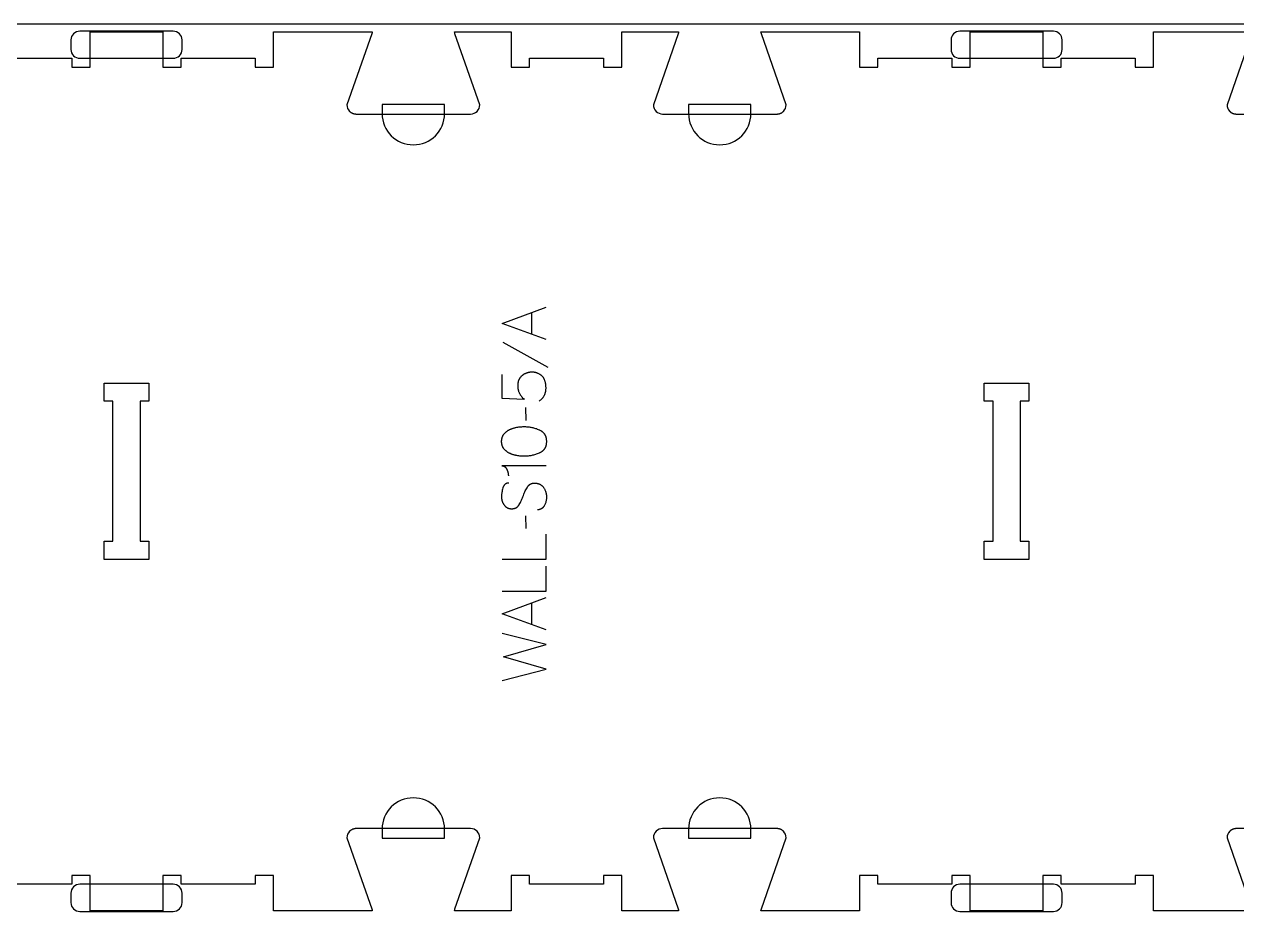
# Model space of a CAD drawing. Extents: x -7518 to -4335, y -10461 to -4867.
# Drawn here: x -5988 to -5161, y -6181 to -5571 of the extents above; entities that cross this region are included whole.
import ezdxf

# ---------------------------------------------------------------- set-up
doc = ezdxf.new("R2010")
doc.units = 0
for name, color, linetype in [('0_SHEET_SPRUCEPLY_2440X122', 1, 'CONTINUOUS'), ('1_ANYTOOL_1MMDEEP_LABELS_S', 2, 'CONTINUOUS'), ('3_ANYTOOL_CUTTHROUGH_INSID', 4, 'CONTINUOUS'), ('4_ANYTOOL_CUTTHROUGH_OUTSI', 5, 'CONTINUOUS'), ('5_ANYTOOL_HALF_MILL_9MM_IN', 3, 'CONTINUOUS')]:
    doc.layers.add(name, color=color, linetype=linetype)

msp = doc.modelspace()

# ---------------------------------------------------------------- linework, layer by layer
at = {"layer": '0_SHEET_SPRUCEPLY_2440X122'}
msp.add_lwpolyline([(-7146.3, -5571.21), (-7146.3, -6791.21), (-4706.3, -6791.21), (-4706.3, -5571.21)], close=True, dxfattribs=at)
at = {"layer": '1_ANYTOOL_1MMDEEP_LABELS_S'}
for points in [[(-5632.11, -5786.27), (-5662.11, -5775.39), (-5632.11, -5764.33)], [(-5641.67, -5782.8), (-5641.67, -5767.89)], [(-5661.64, -5787.99), (-5630.87, -5805.17)], [(-5636.87, -5828.36), (-5636.58, -5828.15), (-5636.29, -5827.94), (-5636.02, -5827.72), (-5635.75, -5827.5), (-5635.5, -5827.27), (-5635.25, -5827.04), (-5635.02, -5826.8), (-5634.79, -5826.56), (-5634.57, -5826.31), (-5634.36, -5826.06), (-5634.16, -5825.81), (-5633.97, -5825.55), (-5633.79, -5825.29), (-5633.62, -5825.02), (-5633.46, -5824.75), (-5633.3, -5824.47), (-5633.16, -5824.19), (-5633.02, -5823.9), (-5632.9, -5823.61), (-5632.78, -5823.31), (-5632.67, -5823.01), (-5632.58, -5822.71), (-5632.49, -5822.4), (-5632.41, -5822.08), (-5632.34, -5821.76), (-5632.28, -5821.44), (-5632.23, -5821.11), (-5632.19, -5820.78), (-5632.15, -5820.44), (-5632.13, -5820.1), (-5632.12, -5819.75), (-5632.11, -5819.4), (-5632.12, -5818.99), (-5632.13, -5818.58), (-5632.15, -5818.18), (-5632.18, -5817.78), (-5632.22, -5817.39), (-5632.26, -5817.01), (-5632.31, -5816.63), (-5632.38, -5816.27), (-5632.44, -5815.9), (-5632.52, -5815.55), (-5632.61, -5815.2), (-5632.7, -5814.86), (-5632.81, -5814.52), (-5632.92, -5814.19), (-5633.04, -5813.87), (-5633.16, -5813.55), (-5633.23, -5813.39), (-5633.3, -5813.24), (-5633.38, -5813.09), (-5633.46, -5812.94), (-5633.54, -5812.79), (-5633.63, -5812.64), (-5633.73, -5812.5), (-5633.82, -5812.36), (-5633.92, -5812.22), (-5634.03, -5812.08), (-5634.14, -5811.94), (-5634.25, -5811.81), (-5634.37, -5811.67), (-5634.5, -5811.54), (-5634.62, -5811.41), (-5634.75, -5811.28), (-5634.89, -5811.16), (-5635.03, -5811.03), (-5635.17, -5810.91), (-5635.32, -5810.79), (-5635.47, -5810.67), (-5635.63, -5810.56), (-5635.79, -5810.44), (-5635.96, -5810.33), (-5636.12, -5810.22), (-5636.3, -5810.11), (-5636.48, -5810.01), (-5636.66, -5809.9), (-5637.03, -5809.7), (-5637.43, -5809.5), (-5637.67, -5809.39), (-5637.92, -5809.28), (-5638.16, -5809.18), (-5638.41, -5809.09), (-5638.65, -5809), (-5638.89, -5808.93), (-5639.14, -5808.86), (-5639.38, -5808.79), (-5639.62, -5808.74), (-5639.86, -5808.69), (-5640.1, -5808.65), (-5640.34, -5808.62), (-5640.57, -5808.59), (-5640.81, -5808.57), (-5641.05, -5808.56), (-5641.28, -5808.56), (-5641.55, -5808.56), (-5641.81, -5808.57), (-5642.08, -5808.58), (-5642.33, -5808.59), (-5642.59, -5808.62), (-5642.84, -5808.64), (-5643.09, -5808.67), (-5643.34, -5808.71), (-5643.59, -5808.75), (-5643.83, -5808.79), (-5644.07, -5808.84), (-5644.31, -5808.89), (-5644.54, -5808.95), (-5644.77, -5809.02), (-5645, -5809.08), (-5645.23, -5809.16), (-5645.45, -5809.23), (-5645.67, -5809.32), (-5645.89, -5809.4), (-5646.11, -5809.49), (-5646.32, -5809.59), (-5646.53, -5809.69), (-5646.74, -5809.8), (-5646.94, -5809.91), (-5647.14, -5810.02), (-5647.34, -5810.14), (-5647.54, -5810.27), (-5647.73, -5810.39), (-5647.93, -5810.53), (-5648.11, -5810.67), (-5648.3, -5810.81), (-5648.48, -5810.96), (-5648.66, -5811.11), (-5648.84, -5811.27), (-5649, -5811.43), (-5649.17, -5811.59), (-5649.32, -5811.76), (-5649.47, -5811.93), (-5649.62, -5812.11), (-5649.76, -5812.29), (-5649.89, -5812.48), (-5650.02, -5812.67), (-5650.14, -5812.86), (-5650.26, -5813.06), (-5650.37, -5813.26), (-5650.48, -5813.47), (-5650.58, -5813.68), (-5650.67, -5813.89), (-5650.76, -5814.11), (-5650.84, -5814.34), (-5650.92, -5814.56), (-5650.99, -5814.79), (-5651.05, -5815.03), (-5651.11, -5815.27), (-5651.17, -5815.51), (-5651.22, -5815.76), (-5651.26, -5816.01), (-5651.3, -5816.27), (-5651.33, -5816.53), (-5651.35, -5816.8), (-5651.37, -5817.07), (-5651.39, -5817.34), (-5651.4, -5817.62), (-5651.4, -5817.9), (-5651.39, -5818.25), (-5651.38, -5818.6), (-5651.36, -5818.94), (-5651.33, -5819.27), (-5651.29, -5819.6), (-5651.24, -5819.93), (-5651.18, -5820.25), (-5651.11, -5820.57), (-5651.04, -5820.88), (-5650.95, -5821.18), (-5650.86, -5821.49), (-5650.76, -5821.78), (-5650.65, -5822.07), (-5650.53, -5822.36), (-5650.4, -5822.64), (-5650.26, -5822.91), (-5650.12, -5823.19), (-5649.96, -5823.46), (-5649.8, -5823.73), (-5649.64, -5824), (-5649.46, -5824.27), (-5649.28, -5824.54), (-5649.09, -5824.8), (-5648.9, -5825.07), (-5648.69, -5825.33), (-5648.48, -5825.6), (-5648.27, -5825.86), (-5648.04, -5826.12), (-5647.57, -5826.64), (-5647.07, -5827.16), (-5662.11, -5826.43), (-5662.11, -5810.23)], [(-5646, -5832.64), (-5645.91, -5841.43)], [(-5632.11, -5872.37), (-5662.16, -5872.37), (-5662, -5872.39), (-5661.86, -5872.42), (-5661.71, -5872.45), (-5661.57, -5872.48), (-5661.43, -5872.51), (-5661.29, -5872.55), (-5661.16, -5872.6), (-5661.03, -5872.65), (-5660.9, -5872.7), (-5660.77, -5872.76), (-5660.71, -5872.79), (-5660.65, -5872.82), (-5660.59, -5872.85), (-5660.53, -5872.88), (-5660.47, -5872.91), (-5660.41, -5872.95), (-5660.36, -5872.98), (-5660.3, -5873.02), (-5660.25, -5873.06), (-5660.19, -5873.1), (-5660.14, -5873.13), (-5660.08, -5873.17), (-5660.03, -5873.22), (-5659.98, -5873.26), (-5659.93, -5873.3), (-5659.88, -5873.35), (-5659.83, -5873.39), (-5659.78, -5873.44), (-5659.73, -5873.48), (-5659.68, -5873.53), (-5659.63, -5873.58), (-5659.59, -5873.63), (-5659.5, -5873.74), (-5659.41, -5873.84), (-5659.32, -5873.95), (-5659.24, -5874.07), (-5659.16, -5874.19), (-5659.09, -5874.31), (-5659.01, -5874.44), (-5658.94, -5874.57), (-5658.87, -5874.7), (-5658.81, -5874.84), (-5658.75, -5874.99), (-5658.63, -5875.27), (-5658.52, -5875.56), (-5658.42, -5875.84), (-5658.33, -5876.13), (-5658.24, -5876.41), (-5658.16, -5876.69), (-5658.09, -5876.96), (-5658.03, -5877.24), (-5657.97, -5877.51), (-5657.92, -5877.78), (-5657.88, -5878.05), (-5657.84, -5878.31), (-5657.82, -5878.58), (-5657.8, -5878.84), (-5657.79, -5879.1), (-5657.78, -5879.36)], [(-5657.53, -5884.24), (-5657.72, -5884.25), (-5657.81, -5884.25), (-5657.9, -5884.26), (-5657.99, -5884.26), (-5658.08, -5884.27), (-5658.17, -5884.28), (-5658.25, -5884.29), (-5658.34, -5884.31), (-5658.43, -5884.32), (-5658.51, -5884.34), (-5658.59, -5884.36), (-5658.68, -5884.38), (-5658.76, -5884.4), (-5658.84, -5884.42), (-5658.92, -5884.45), (-5659, -5884.47), (-5659.07, -5884.5), (-5659.15, -5884.53), (-5659.22, -5884.56), (-5659.3, -5884.6), (-5659.37, -5884.63), (-5659.44, -5884.67), (-5659.51, -5884.7), (-5659.58, -5884.74), (-5659.65, -5884.78), (-5659.72, -5884.83), (-5659.79, -5884.87), (-5659.85, -5884.92), (-5659.92, -5884.96), (-5659.98, -5885.01), (-5660.04, -5885.06), (-5660.11, -5885.11), (-5660.17, -5885.17), (-5660.23, -5885.22), (-5660.29, -5885.28), (-5660.34, -5885.34), (-5660.4, -5885.4), (-5660.46, -5885.46), (-5660.51, -5885.52), (-5660.56, -5885.59), (-5660.62, -5885.65), (-5660.67, -5885.72), (-5660.72, -5885.79), (-5660.77, -5885.86), (-5660.82, -5885.94), (-5660.86, -5886.01), (-5660.91, -5886.09), (-5660.96, -5886.16), (-5661, -5886.24), (-5661.04, -5886.32), (-5661.09, -5886.41), (-5661.17, -5886.58), (-5661.24, -5886.75), (-5661.32, -5886.94), (-5661.39, -5887.12), (-5661.45, -5887.32), (-5661.51, -5887.52), (-5661.73, -5888.33), (-5661.93, -5889.13), (-5662.09, -5889.92), (-5662.22, -5890.69), (-5662.28, -5891.07), (-5662.32, -5891.44), (-5662.36, -5891.82), (-5662.4, -5892.19), (-5662.42, -5892.55), (-5662.44, -5892.91), (-5662.45, -5893.27), (-5662.46, -5893.63), (-5662.45, -5893.82), (-5662.45, -5894.02), (-5662.44, -5894.21), (-5662.43, -5894.4), (-5662.41, -5894.59), (-5662.39, -5894.78), (-5662.37, -5894.97), (-5662.34, -5895.15), (-5662.31, -5895.34), (-5662.28, -5895.52), (-5662.24, -5895.7), (-5662.2, -5895.88), (-5662.15, -5896.06), (-5662.11, -5896.24), (-5662.06, -5896.42), (-5662, -5896.6), (-5661.94, -5896.77), (-5661.88, -5896.94), (-5661.81, -5897.12), (-5661.74, -5897.29), (-5661.67, -5897.46), (-5661.59, -5897.63), (-5661.51, -5897.79), (-5661.43, -5897.96), (-5661.34, -5898.12), (-5661.25, -5898.29), (-5661.16, -5898.45), (-5661.06, -5898.61), (-5660.96, -5898.77), (-5660.85, -5898.93), (-5660.75, -5899.09), (-5660.63, -5899.24), (-5660.52, -5899.4), (-5660.4, -5899.54), (-5660.28, -5899.69), (-5660.15, -5899.83), (-5660.03, -5899.96), (-5659.9, -5900.09), (-5659.76, -5900.21), (-5659.63, -5900.33), (-5659.49, -5900.44), (-5659.34, -5900.55), (-5659.2, -5900.66), (-5659.05, -5900.76), (-5658.9, -5900.85), (-5658.74, -5900.94), (-5658.58, -5901.03), (-5658.42, -5901.11), (-5658.26, -5901.18), (-5658.09, -5901.25), (-5657.92, -5901.32), (-5657.75, -5901.38), (-5657.57, -5901.43), (-5657.39, -5901.49), (-5657.21, -5901.53), (-5657.02, -5901.57), (-5656.83, -5901.61), (-5656.64, -5901.64), (-5656.45, -5901.67), (-5656.25, -5901.69), (-5656.05, -5901.71), (-5655.84, -5901.72), (-5655.64, -5901.73), (-5655.43, -5901.73), (-5655.21, -5901.73), (-5655, -5901.72), (-5654.79, -5901.7), (-5654.59, -5901.68), (-5654.39, -5901.66), (-5654.19, -5901.63), (-5654, -5901.59), (-5653.81, -5901.55), (-5653.62, -5901.5), (-5653.44, -5901.45), (-5653.26, -5901.39), (-5653.09, -5901.33), (-5653, -5901.3), (-5652.92, -5901.26), (-5652.83, -5901.23), (-5652.75, -5901.19), (-5652.67, -5901.15), (-5652.59, -5901.11), (-5652.51, -5901.06), (-5652.43, -5901.02), (-5652.35, -5900.98), (-5652.27, -5900.93), (-5652.19, -5900.88), (-5652.12, -5900.83), (-5652.04, -5900.78), (-5651.97, -5900.73), (-5651.9, -5900.68), (-5651.82, -5900.62), (-5651.75, -5900.57), (-5651.68, -5900.51), (-5651.61, -5900.45), (-5651.55, -5900.39), (-5651.48, -5900.33), (-5651.41, -5900.27), (-5651.35, -5900.2), (-5651.28, -5900.14), (-5651.15, -5900), (-5651.03, -5899.86), (-5650.91, -5899.71), (-5650.8, -5899.56), (-5650.68, -5899.41), (-5650.58, -5899.24), (-5650.47, -5899.07), (-5650.37, -5898.9), (-5649.98, -5898.18), (-5649.6, -5897.45), (-5649.23, -5896.71), (-5648.88, -5895.94), (-5648.53, -5895.16), (-5648.2, -5894.37), (-5647.87, -5893.56), (-5647.56, -5892.73), (-5647.25, -5891.9), (-5646.92, -5891.1), (-5646.58, -5890.31), (-5646.22, -5889.55), (-5645.84, -5888.8), (-5645.45, -5888.08), (-5645.05, -5887.37), (-5644.63, -5886.69), (-5644.52, -5886.52), (-5644.4, -5886.36), (-5644.29, -5886.21), (-5644.23, -5886.13), (-5644.17, -5886.06), (-5644.11, -5885.99), (-5644.04, -5885.92), (-5643.98, -5885.85), (-5643.91, -5885.78), (-5643.85, -5885.71), (-5643.78, -5885.65), (-5643.71, -5885.58), (-5643.64, -5885.52), (-5643.57, -5885.46), (-5643.5, -5885.4), (-5643.43, -5885.35), (-5643.36, -5885.29), (-5643.29, -5885.24), (-5643.21, -5885.18), (-5643.13, -5885.13), (-5643.06, -5885.08), (-5642.98, -5885.03), (-5642.9, -5884.99), (-5642.82, -5884.94), (-5642.74, -5884.9), (-5642.66, -5884.85), (-5642.58, -5884.81), (-5642.49, -5884.77), (-5642.41, -5884.74), (-5642.32, -5884.7), (-5642.24, -5884.66), (-5642.15, -5884.63), (-5642.06, -5884.6), (-5641.97, -5884.57), (-5641.88, -5884.54), (-5641.79, -5884.51), (-5641.7, -5884.48), (-5641.51, -5884.43), (-5641.32, -5884.39), (-5641.12, -5884.35), (-5640.92, -5884.32), (-5640.72, -5884.3), (-5640.51, -5884.28), (-5640.3, -5884.27), (-5640.08, -5884.26), (-5639.87, -5884.26), (-5639.64, -5884.26), (-5639.42, -5884.27), (-5639.18, -5884.29), (-5638.95, -5884.31), (-5638.73, -5884.33), (-5638.5, -5884.36), (-5638.28, -5884.4), (-5638.07, -5884.44), (-5637.85, -5884.49), (-5637.64, -5884.54), (-5637.44, -5884.6), (-5637.24, -5884.66), (-5637.04, -5884.72), (-5636.85, -5884.8), (-5636.66, -5884.87), (-5636.47, -5884.95), (-5636.29, -5885.04), (-5636.11, -5885.13), (-5635.93, -5885.23), (-5635.76, -5885.33), (-5635.59, -5885.44), (-5635.43, -5885.55), (-5635.27, -5885.67), (-5635.11, -5885.79), (-5634.96, -5885.91), (-5634.81, -5886.05), (-5634.66, -5886.18), (-5634.52, -5886.32), (-5634.38, -5886.47), (-5634.25, -5886.62), (-5634.12, -5886.78), (-5633.99, -5886.94), (-5633.87, -5887.11), (-5633.75, -5887.28), (-5633.63, -5887.46), (-5633.41, -5887.82), (-5633.21, -5888.18), (-5633.01, -5888.55), (-5632.83, -5888.92), (-5632.67, -5889.3), (-5632.52, -5889.67), (-5632.45, -5889.86), (-5632.38, -5890.06), (-5632.32, -5890.25), (-5632.26, -5890.44), (-5632.2, -5890.63), (-5632.15, -5890.83), (-5632.1, -5891.03), (-5632.05, -5891.22), (-5632.01, -5891.42), (-5631.97, -5891.62), (-5631.93, -5891.82), (-5631.9, -5892.02), (-5631.87, -5892.22), (-5631.85, -5892.42), (-5631.81, -5892.83), (-5631.78, -5893.24), (-5631.77, -5893.65), (-5631.77, -5894.06), (-5631.78, -5894.47), (-5631.81, -5894.88), (-5631.85, -5895.27), (-5631.9, -5895.67), (-5631.97, -5896.06), (-5632.04, -5896.45), (-5632.13, -5896.83), (-5632.24, -5897.2), (-5632.35, -5897.58), (-5632.48, -5897.94), (-5632.62, -5898.31), (-5632.78, -5898.67), (-5632.94, -5899.02), (-5633.12, -5899.37), (-5633.31, -5899.71), (-5633.41, -5899.88), (-5633.52, -5900.05), (-5633.62, -5900.2), (-5633.73, -5900.36), (-5633.84, -5900.5), (-5633.96, -5900.65), (-5634.08, -5900.78), (-5634.2, -5900.91), (-5634.32, -5901.04), (-5634.45, -5901.16), (-5634.58, -5901.28), (-5634.71, -5901.39), (-5634.78, -5901.44), (-5634.85, -5901.49), (-5634.92, -5901.54), (-5634.99, -5901.59), (-5635.06, -5901.64), (-5635.13, -5901.68), (-5635.2, -5901.73), (-5635.27, -5901.77), (-5635.35, -5901.81), (-5635.42, -5901.85), (-5635.5, -5901.89), (-5635.57, -5901.93), (-5635.65, -5901.97), (-5635.72, -5902), (-5635.8, -5902.04), (-5635.88, -5902.07), (-5635.96, -5902.1), (-5636.04, -5902.13), (-5636.12, -5902.16), (-5636.2, -5902.19), (-5636.37, -5902.24), (-5636.54, -5902.29), (-5636.71, -5902.33), (-5636.88, -5902.36), (-5637.06, -5902.39), (-5637.24, -5902.41), (-5637.42, -5902.43), (-5637.6, -5902.45), (-5637.79, -5902.45), (-5637.98, -5902.46)], [(-5646, -5906.49), (-5645.91, -5915.27)], [(-5662.11, -5936.23), (-5632.11, -5936.23), (-5632.11, -5919.13)], [(-5662.11, -5958.04), (-5632.11, -5958.04), (-5632.11, -5940.94)], [(-5632.11, -5984.27), (-5662.11, -5973.39), (-5632.11, -5962.33)], [(-5641.67, -5980.8), (-5641.67, -5965.89)], [(-5662.11, -6018.99), (-5632.11, -6011.27), (-5661.21, -6002.83), (-5632.11, -5994.34), (-5662.11, -5986.84)]]:
    msp.add_lwpolyline(points, dxfattribs=at)
msp.add_lwpolyline([(-5662.37, -5855.87), (-5662.36, -5855.5), (-5662.35, -5855.14), (-5662.33, -5854.96), (-5662.32, -5854.78), (-5662.3, -5854.61), (-5662.27, -5854.44), (-5662.25, -5854.27), (-5662.22, -5854.1), (-5662.19, -5853.93), (-5662.16, -5853.77), (-5662.12, -5853.6), (-5662.08, -5853.44), (-5662.04, -5853.28), (-5661.99, -5853.13), (-5661.94, -5852.97), (-5661.89, -5852.82), (-5661.83, -5852.67), (-5661.78, -5852.52), (-5661.71, -5852.38), (-5661.65, -5852.23), (-5661.58, -5852.09), (-5661.51, -5851.95), (-5661.44, -5851.81), (-5661.37, -5851.68), (-5661.29, -5851.54), (-5661.21, -5851.41), (-5661.12, -5851.28), (-5661.03, -5851.15), (-5660.94, -5851.02), (-5660.85, -5850.9), (-5660.66, -5850.66), (-5660.46, -5850.42), (-5660.25, -5850.19), (-5660.04, -5849.97), (-5659.82, -5849.75), (-5659.59, -5849.54), (-5659.36, -5849.33), (-5659.12, -5849.13), (-5658.88, -5848.94), (-5658.63, -5848.75), (-5658.37, -5848.57), (-5658.11, -5848.4), (-5657.84, -5848.23), (-5657.56, -5848.07), (-5657.28, -5847.92), (-5656.99, -5847.77), (-5656.7, -5847.63), (-5656.4, -5847.49), (-5656.1, -5847.36), (-5655.8, -5847.24), (-5655.49, -5847.12), (-5655.18, -5847), (-5654.87, -5846.89), (-5654.55, -5846.79), (-5654.23, -5846.69), (-5653.91, -5846.6), (-5653.59, -5846.51), (-5653.26, -5846.43), (-5652.93, -5846.36), (-5652.59, -5846.29), (-5651.91, -5846.16), (-5651.23, -5846.06), (-5650.56, -5845.97), (-5649.9, -5845.89), (-5649.24, -5845.83), (-5648.6, -5845.78), (-5647.97, -5845.74), (-5647.34, -5845.72), (-5646.73, -5845.71), (-5646.11, -5845.72), (-5645.49, -5845.75), (-5644.88, -5845.79), (-5644.26, -5845.85), (-5643.64, -5845.92), (-5643.02, -5846.01), (-5642.41, -5846.12), (-5641.79, -5846.24), (-5641.17, -5846.39), (-5640.55, -5846.54), (-5639.93, -5846.72), (-5639.31, -5846.91), (-5638.69, -5847.11), (-5638.07, -5847.34), (-5637.45, -5847.58), (-5636.83, -5847.84), (-5636.52, -5847.97), (-5636.22, -5848.12), (-5635.94, -5848.27), (-5635.8, -5848.35), (-5635.66, -5848.43), (-5635.53, -5848.51), (-5635.39, -5848.59), (-5635.26, -5848.68), (-5635.14, -5848.76), (-5635.01, -5848.85), (-5634.89, -5848.95), (-5634.77, -5849.04), (-5634.65, -5849.13), (-5634.54, -5849.23), (-5634.42, -5849.33), (-5634.31, -5849.43), (-5634.21, -5849.53), (-5634.1, -5849.64), (-5634, -5849.74), (-5633.9, -5849.85), (-5633.8, -5849.96), (-5633.7, -5850.07), (-5633.61, -5850.19), (-5633.52, -5850.3), (-5633.43, -5850.42), (-5633.34, -5850.54), (-5633.26, -5850.66), (-5633.18, -5850.78), (-5633.1, -5850.91), (-5633.02, -5851.03), (-5632.95, -5851.16), (-5632.88, -5851.29), (-5632.81, -5851.42), (-5632.74, -5851.56), (-5632.68, -5851.69), (-5632.61, -5851.83), (-5632.55, -5851.97), (-5632.5, -5852.11), (-5632.44, -5852.25), (-5632.39, -5852.4), (-5632.34, -5852.55), (-5632.29, -5852.69), (-5632.25, -5852.84), (-5632.21, -5853), (-5632.17, -5853.15), (-5632.09, -5853.47), (-5632.03, -5853.79), (-5631.98, -5854.12), (-5631.93, -5854.45), (-5631.9, -5854.8), (-5631.87, -5855.15), (-5631.86, -5855.51), (-5631.86, -5855.87), (-5631.86, -5856.23), (-5631.88, -5856.59), (-5631.9, -5856.94), (-5631.93, -5857.28), (-5631.98, -5857.61), (-5632.03, -5857.94), (-5632.1, -5858.26), (-5632.13, -5858.42), (-5632.17, -5858.57), (-5632.21, -5858.72), (-5632.25, -5858.88), (-5632.3, -5859.03), (-5632.35, -5859.17), (-5632.4, -5859.32), (-5632.45, -5859.46), (-5632.5, -5859.6), (-5632.56, -5859.74), (-5632.62, -5859.88), (-5632.68, -5860.02), (-5632.75, -5860.15), (-5632.82, -5860.29), (-5632.89, -5860.42), (-5632.96, -5860.55), (-5633.03, -5860.67), (-5633.11, -5860.8), (-5633.19, -5860.92), (-5633.27, -5861.05), (-5633.36, -5861.17), (-5633.44, -5861.28), (-5633.53, -5861.4), (-5633.62, -5861.51), (-5633.72, -5861.63), (-5633.81, -5861.74), (-5633.91, -5861.85), (-5634.02, -5861.95), (-5634.12, -5862.06), (-5634.23, -5862.16), (-5634.33, -5862.26), (-5634.45, -5862.36), (-5634.56, -5862.46), (-5634.68, -5862.56), (-5634.79, -5862.65), (-5634.92, -5862.74), (-5635.04, -5862.83), (-5635.17, -5862.92), (-5635.29, -5863.01), (-5635.43, -5863.09), (-5635.56, -5863.18), (-5635.69, -5863.26), (-5635.83, -5863.34), (-5635.97, -5863.42), (-5636.26, -5863.57), (-5636.56, -5863.71), (-5636.87, -5863.84), (-5637.5, -5864.1), (-5638.12, -5864.33), (-5638.75, -5864.56), (-5639.37, -5864.76), (-5639.99, -5864.95), (-5640.61, -5865.12), (-5641.23, -5865.28), (-5641.85, -5865.42), (-5642.47, -5865.54), (-5643.09, -5865.65), (-5643.7, -5865.74), (-5644.32, -5865.81), (-5644.93, -5865.87), (-5645.55, -5865.91), (-5646.16, -5865.93), (-5646.77, -5865.94), (-5647.39, -5865.94), (-5648.01, -5865.91), (-5648.64, -5865.88), (-5649.29, -5865.83), (-5649.94, -5865.77), (-5650.6, -5865.69), (-5651.27, -5865.6), (-5651.96, -5865.49), (-5652.3, -5865.43), (-5652.63, -5865.37), (-5652.97, -5865.3), (-5653.3, -5865.22), (-5653.63, -5865.14), (-5653.95, -5865.06), (-5654.27, -5864.96), (-5654.59, -5864.87), (-5654.91, -5864.76), (-5655.22, -5864.65), (-5655.52, -5864.54), (-5655.83, -5864.42), (-5656.13, -5864.29), (-5656.43, -5864.16), (-5656.72, -5864.03), (-5657.01, -5863.89), (-5657.3, -5863.74), (-5657.58, -5863.58), (-5657.85, -5863.42), (-5658.12, -5863.26), (-5658.38, -5863.08), (-5658.64, -5862.91), (-5658.89, -5862.72), (-5659.13, -5862.53), (-5659.37, -5862.33), (-5659.6, -5862.13), (-5659.82, -5861.92), (-5660.04, -5861.7), (-5660.25, -5861.48), (-5660.46, -5861.25), (-5660.66, -5861.02), (-5660.85, -5860.78), (-5660.94, -5860.66), (-5661.03, -5860.53), (-5661.12, -5860.4), (-5661.21, -5860.28), (-5661.29, -5860.14), (-5661.37, -5860.01), (-5661.44, -5859.88), (-5661.51, -5859.74), (-5661.58, -5859.6), (-5661.65, -5859.46), (-5661.71, -5859.32), (-5661.78, -5859.17), (-5661.83, -5859.03), (-5661.89, -5858.88), (-5661.94, -5858.73), (-5661.99, -5858.58), (-5662.04, -5858.42), (-5662.08, -5858.27), (-5662.12, -5858.11), (-5662.16, -5857.95), (-5662.19, -5857.79), (-5662.22, -5857.62), (-5662.25, -5857.46), (-5662.27, -5857.29), (-5662.3, -5857.12), (-5662.32, -5856.94), (-5662.33, -5856.77), (-5662.35, -5856.59), (-5662.36, -5856.24)], close=True, dxfattribs=at)
at = {"layer": '3_ANYTOOL_CUTTHROUGH_INSID', "color": 4}
for points in [[(-5933.11, -5815.96), (-5902.86, -5815.96), (-5902.86, -5828.46), (-5908.86, -5828.46), (-5908.86, -5923.96), (-5902.86, -5923.96), (-5902.86, -5936.46), (-5933.36, -5936.46), (-5933.36, -5923.96), (-5927.36, -5923.96), (-5927.36, -5828.46), (-5933.36, -5828.46), (-5933.36, -5815.96)], [(-5333.11, -5815.96), (-5302.86, -5815.96), (-5302.86, -5828.46), (-5308.86, -5828.46), (-5308.86, -5923.96), (-5302.86, -5923.96), (-5302.86, -5936.46), (-5333.36, -5936.46), (-5333.36, -5923.96), (-5327.36, -5923.96), (-5327.36, -5828.46), (-5333.36, -5828.46), (-5333.36, -5815.96)]]:
    msp.add_lwpolyline(points, close=True, dxfattribs=at)
at = {"layer": '4_ANYTOOL_CUTTHROUGH_OUTSI', "color": 5}
for points in [[(-6005.86, -5594.46), (-5955.36, -5594.46), (-5955.36, -5600.46), (-5942.86, -5600.46), (-5942.86, -5576.46), (-5893.36, -5576.46), (-5893.36, -5600.46), (-5880.86, -5600.46), (-5880.86, -5594.46), (-5830.36, -5594.46), (-5830.36, -5600.46), (-5817.86, -5600.46), (-5817.86, -5576.46), (-5750.67, -5576.46), (-5750.67, -5576.46, -0.061485), (-5750.91, -5577.85), (-5767.8, -5626.12), (-5767.82, -5626.16), (-5767.82, -5626.21), (-5767.82, -5626.21, 0.198912), (-5765.99, -5630.63), (-5765.88, -5630.73), (-5765.77, -5630.83), (-5765.66, -5630.93), (-5765.54, -5631.03), (-5765.42, -5631.13), (-5765.3, -5631.22), (-5765.18, -5631.31), (-5765.05, -5631.4), (-5764.92, -5631.48), (-5764.79, -5631.56), (-5764.66, -5631.64), (-5764.52, -5631.72), (-5764.38, -5631.79), (-5764.24, -5631.86), (-5764.1, -5631.92), (-5763.96, -5631.98), (-5763.81, -5632.04), (-5763.67, -5632.09), (-5763.52, -5632.14), (-5763.37, -5632.19), (-5763.23, -5632.23), (-5763.08, -5632.27), (-5762.93, -5632.31), (-5762.77, -5632.34), (-5762.62, -5632.37), (-5762.47, -5632.39), (-5762.32, -5632.41), (-5762.17, -5632.43), (-5762.02, -5632.44), (-5761.87, -5632.45), (-5761.72, -5632.46), (-5761.57, -5632.46), (-5683.57, -5632.46, 0.414214), (-5677.32, -5626.21), (-5677.32, -5626.16), (-5677.33, -5626.12), (-5694.23, -5577.85), (-5694.23, -5577.85, -0.061485), (-5694.46, -5576.46), (-5655.86, -5576.46), (-5655.86, -5600.46), (-5643.36, -5600.46), (-5643.36, -5594.46), (-5592.86, -5594.46), (-5592.86, -5600.46), (-5580.36, -5600.46), (-5580.36, -5576.46), (-5541.77, -5576.46), (-5541.77, -5576.46, -0.061485), (-5542, -5577.85), (-5558.9, -5626.12), (-5558.91, -5626.16), (-5558.91, -5626.21), (-5558.91, -5626.21, 0.414214), (-5552.66, -5632.46), (-5474.66, -5632.46), (-5474.51, -5632.46), (-5474.36, -5632.45), (-5474.21, -5632.44), (-5474.06, -5632.43), (-5473.91, -5632.41), (-5473.76, -5632.39), (-5473.6, -5632.37), (-5473.45, -5632.34), (-5473.3, -5632.31), (-5473.15, -5632.27), (-5473, -5632.23), (-5472.85, -5632.19), (-5472.71, -5632.14), (-5472.56, -5632.09), (-5472.41, -5632.04), (-5472.27, -5631.98), (-5472.13, -5631.92), (-5471.99, -5631.86), (-5471.85, -5631.79), (-5471.71, -5631.72), (-5471.57, -5631.64), (-5471.44, -5631.56), (-5471.31, -5631.48), (-5471.18, -5631.4), (-5471.05, -5631.31), (-5470.93, -5631.22), (-5470.81, -5631.13), (-5470.69, -5631.03), (-5470.57, -5630.93), (-5470.46, -5630.83), (-5470.35, -5630.73), (-5470.24, -5630.63, 0.198912), (-5468.41, -5626.21), (-5468.41, -5626.16), (-5468.43, -5626.12), (-5485.32, -5577.85), (-5485.32, -5577.85, -0.061485), (-5485.56, -5576.46), (-5418.36, -5576.46), (-5418.36, -5600.46), (-5405.86, -5600.46), (-5405.86, -5594.46), (-5355.36, -5594.46), (-5355.36, -5600.46), (-5342.86, -5600.46), (-5342.86, -5576.46), (-5293.36, -5576.46), (-5293.36, -5600.46), (-5280.86, -5600.46), (-5280.86, -5594.46), (-5230.36, -5594.46), (-5230.36, -5600.46), (-5217.86, -5600.46), (-5217.86, -5576.46), (-5150.67, -5576.46)], [(-5150.91, -5577.85), (-5167.8, -5626.12), (-5167.82, -5626.16), (-5167.82, -5626.21), (-5167.82, -5626.21, 0.198912), (-5165.99, -5630.63), (-5165.88, -5630.73), (-5165.77, -5630.83), (-5165.66, -5630.93), (-5165.54, -5631.03), (-5165.42, -5631.13), (-5165.3, -5631.22), (-5165.18, -5631.31), (-5165.05, -5631.4), (-5164.92, -5631.48), (-5164.79, -5631.56), (-5164.66, -5631.64), (-5164.52, -5631.72), (-5164.38, -5631.79), (-5164.24, -5631.86), (-5164.1, -5631.92), (-5163.96, -5631.98), (-5163.81, -5632.04), (-5163.67, -5632.09), (-5163.52, -5632.14), (-5163.37, -5632.19), (-5163.23, -5632.23), (-5163.08, -5632.27), (-5162.93, -5632.31), (-5162.77, -5632.34), (-5162.62, -5632.37), (-5162.47, -5632.39), (-5162.32, -5632.41), (-5162.17, -5632.43), (-5162.02, -5632.44), (-5161.87, -5632.45), (-5161.72, -5632.46), (-5161.57, -5632.46), (-5083.57, -5632.46, 0.414214)], [(-5150.67, -6175.96), (-5168.11, -6175.96), (-5217.86, -6175.96), (-5217.86, -6151.96), (-5230.36, -6151.96), (-5230.36, -6157.96), (-5280.86, -6157.96), (-5280.86, -6151.96), (-5293.36, -6151.96), (-5293.36, -6175.96), (-5342.86, -6175.96), (-5342.86, -6151.96), (-5355.36, -6151.96), (-5355.36, -6157.96), (-5405.86, -6157.96), (-5405.86, -6151.96), (-5418.36, -6151.96), (-5418.36, -6175.96), (-5485.56, -6175.96), (-5485.56, -6175.96, -0.061485), (-5485.32, -6174.57), (-5468.43, -6126.29), (-5468.41, -6126.25), (-5468.41, -6126.21), (-5468.41, -6126.21, 0.198912), (-5470.24, -6121.79), (-5470.35, -6121.68), (-5470.46, -6121.58), (-5470.57, -6121.48), (-5470.69, -6121.38), (-5470.81, -6121.29), (-5470.93, -6121.19), (-5471.05, -6121.1), (-5471.18, -6121.02), (-5471.31, -6120.93), (-5471.44, -6120.85), (-5471.57, -6120.77), (-5471.71, -6120.7), (-5471.85, -6120.63), (-5471.99, -6120.56), (-5472.13, -6120.49), (-5472.27, -6120.43), (-5472.41, -6120.38), (-5472.56, -6120.32), (-5472.71, -6120.27), (-5472.85, -6120.22), (-5473, -6120.18), (-5473.15, -6120.14), (-5473.3, -6120.11), (-5473.45, -6120.07), (-5473.6, -6120.05), (-5473.76, -6120.02), (-5473.91, -6120), (-5474.06, -6119.99), (-5474.21, -6119.97), (-5474.36, -6119.96), (-5474.51, -6119.96), (-5474.66, -6119.96), (-5552.66, -6119.96, 0.414214), (-5558.91, -6126.21), (-5558.91, -6126.25), (-5542, -6174.57), (-5542, -6174.57, -0.061485), (-5541.77, -6175.96), (-5580.36, -6175.96), (-5580.36, -6151.96), (-5592.86, -6151.96), (-5592.86, -6157.96), (-5643.36, -6157.96), (-5643.36, -6151.96), (-5655.86, -6151.96), (-5655.86, -6175.96), (-5694.46, -6175.96), (-5694.46, -6175.96, -0.061485), (-5694.23, -6174.57), (-5677.33, -6126.29), (-5677.32, -6126.25), (-5677.32, -6126.21), (-5677.32, -6126.21, 0.414214), (-5683.57, -6119.96), (-5761.57, -6119.96), (-5761.72, -6119.96), (-5761.87, -6119.96), (-5762.02, -6119.97), (-5762.17, -6119.99), (-5762.32, -6120), (-5762.47, -6120.02), (-5762.62, -6120.05), (-5762.77, -6120.07), (-5762.93, -6120.11), (-5763.08, -6120.14), (-5763.23, -6120.18), (-5763.37, -6120.22), (-5763.52, -6120.27), (-5763.67, -6120.32), (-5763.81, -6120.38), (-5763.96, -6120.43), (-5764.1, -6120.49), (-5764.24, -6120.56), (-5764.38, -6120.63), (-5764.52, -6120.7), (-5764.66, -6120.77), (-5764.79, -6120.85), (-5764.92, -6120.93), (-5765.05, -6121.02), (-5765.18, -6121.1), (-5765.3, -6121.19), (-5765.42, -6121.29), (-5765.54, -6121.38), (-5765.66, -6121.48), (-5765.77, -6121.58), (-5765.88, -6121.68), (-5765.99, -6121.79, 0.198912), (-5767.82, -6126.21), (-5767.82, -6126.25), (-5767.8, -6126.29), (-5750.91, -6174.57), (-5750.91, -6174.57, -0.061485), (-5750.67, -6175.96), (-5768.11, -6175.96), (-5817.86, -6175.96), (-5817.86, -6151.96), (-5830.36, -6151.96), (-5830.36, -6157.96), (-5880.86, -6157.96), (-5880.86, -6151.96), (-5893.36, -6151.96), (-5893.36, -6175.96), (-5942.86, -6175.96), (-5942.86, -6151.96), (-5955.36, -6151.96), (-5955.36, -6157.96), (-6005.86, -6157.96)], [(-5083.57, -6119.96), (-5161.57, -6119.96), (-5161.72, -6119.96), (-5161.87, -6119.96), (-5162.02, -6119.97), (-5162.17, -6119.99), (-5162.32, -6120), (-5162.47, -6120.02), (-5162.62, -6120.05), (-5162.77, -6120.07), (-5162.93, -6120.11), (-5163.08, -6120.14), (-5163.23, -6120.18), (-5163.37, -6120.22), (-5163.52, -6120.27), (-5163.67, -6120.32), (-5163.81, -6120.38), (-5163.96, -6120.43), (-5164.1, -6120.49), (-5164.24, -6120.56), (-5164.38, -6120.63), (-5164.52, -6120.7), (-5164.66, -6120.77), (-5164.79, -6120.85), (-5164.92, -6120.93), (-5165.05, -6121.02), (-5165.18, -6121.1), (-5165.3, -6121.19), (-5165.42, -6121.29), (-5165.54, -6121.38), (-5165.66, -6121.48), (-5165.77, -6121.58), (-5165.88, -6121.68), (-5165.99, -6121.79, 0.198912), (-5167.82, -6126.21), (-5167.82, -6126.25), (-5167.8, -6126.29), (-5150.91, -6174.57)]]:
    msp.add_lwpolyline(points, format="xyb", dxfattribs=at)
at = {"layer": '5_ANYTOOL_HALF_MILL_9MM_IN', "color": 3}
for points in [[(-5949.99, -5575.96, 0.414214), (-5955.99, -5581.96), (-5955.99, -5588.46, 0.414214), (-5949.99, -5594.46), (-5886.24, -5594.46, 0.414214), (-5880.24, -5588.46), (-5880.24, -5581.96, 0.414214), (-5886.24, -5575.96)], [(-5349.99, -5575.96, 0.414214), (-5355.99, -5581.96), (-5355.99, -5588.46, 0.414214), (-5349.99, -5594.46), (-5286.24, -5594.46, 0.414214), (-5280.24, -5588.46), (-5280.24, -5581.96, 0.414214), (-5286.24, -5575.96)], [(-5743.82, -5632.21, 1), (-5701.32, -5632.21), (-5701.32, -5631.96), (-5701.32, -5625.96), (-5743.82, -5625.96), (-5743.82, -5631.96), (-5743.82, -5632.21)], [(-5534.91, -5632.21, 1), (-5492.41, -5632.21), (-5492.41, -5631.96), (-5492.41, -5625.96), (-5534.91, -5625.96), (-5534.91, -5631.96), (-5534.91, -5632.21)], [(-5701.32, -6120.21, 1), (-5743.82, -6120.21), (-5743.82, -6120.46), (-5743.82, -6126.46), (-5701.32, -6126.46), (-5701.32, -6120.46), (-5701.32, -6120.21)], [(-5492.41, -6120.21, 1), (-5534.91, -6120.21), (-5534.91, -6120.46), (-5534.91, -6126.46), (-5492.41, -6126.46), (-5492.41, -6120.46), (-5492.41, -6120.21)], [(-5949.99, -6157.96, 0.414214), (-5955.99, -6163.96), (-5955.99, -6170.46, 0.414214), (-5949.99, -6176.46), (-5886.24, -6176.46, 0.414214), (-5880.24, -6170.46), (-5880.24, -6163.96, 0.414214), (-5886.24, -6157.96)], [(-5349.99, -6157.96, 0.414214), (-5355.99, -6163.96), (-5355.99, -6170.46, 0.414214), (-5349.99, -6176.46), (-5286.24, -6176.46, 0.414214), (-5280.24, -6170.46), (-5280.24, -6163.96, 0.414214), (-5286.24, -6157.96)]]:
    msp.add_lwpolyline(points, format="xyb", close=True, dxfattribs=at)

doc.saveas('drawing.dxf')
